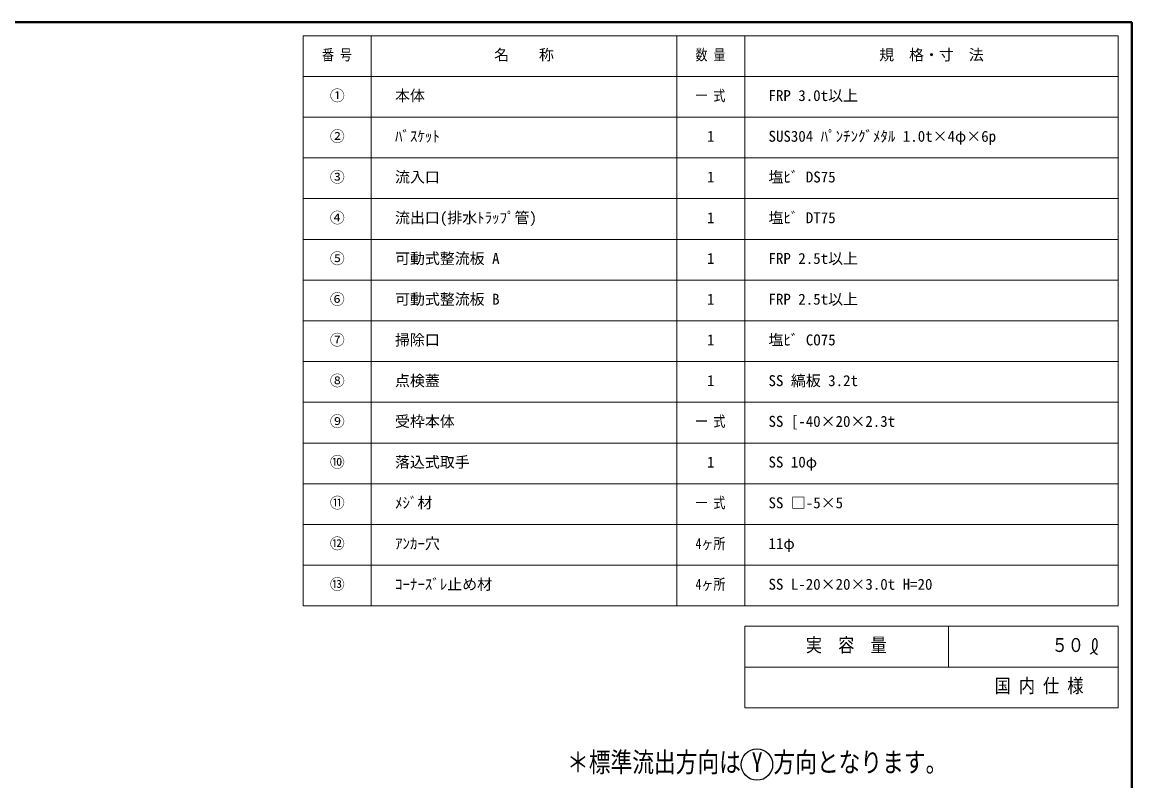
# Model space of a CAD drawing. Units: millimetres at full size, sheet at 1:8; details may follow other scales. Extents: x -1680 to 1560, y -1128 to 1120.
# Drawn here: x -74 to 1560, y 2 to 1120 of the extents above; entities that cross this region are included whole.
import ezdxf
from ezdxf.enums import TextEntityAlignment as Align

# ---------------------------------------------------------------- set-up
doc = ezdxf.new("R2010")
doc.units = ezdxf.units.MM
doc.header["$LTSCALE"] = 8
doc.layers.add('0-0_ﾚｲﾔ1', color=4, linetype='Continuous', lineweight=9)
doc.styles.add('ＭＳ ゴシック', font='')
doc.styles.get('ＭＳ ゴシック').set_extended_font_data('MS Gothic')

msp = doc.modelspace()

# ---------------------------------------------------------------- linework, layer by layer
at = {"layer": '0-0_ﾚｲﾔ1', "color": 1, "lineweight": 40}
for p, q in [((1559.723, 1119.721), (-1680.277, 1119.721)), ((1559.723, -1128.279), (1559.723, 1119.721))]:
    msp.add_line(p, q, dxfattribs=at)
at = {"layer": '0-0_ﾚｲﾔ1', "color": 3, "lineweight": 18}
for p, q in [((1539.723, 1099.721), (339.723, 1099.721)), ((339.723, 259.721), (339.723, 1099.721)), ((439.723, 259.721), (439.723, 1099.721)), ((889.723, 259.721), (889.723, 1099.721)), ((989.723, 259.721), (989.723, 1099.721)), ((1539.723, 259.721), (1539.723, 1099.721)), ((1539.723, 1039.721), (339.723, 1039.721)), ((1539.723, 979.721), (339.723, 979.721)), ((1539.723, 919.721), (339.723, 919.721)), ((1539.723, 859.721), (339.723, 859.721)), ((1539.723, 799.721), (339.723, 799.721)), ((1539.723, 739.721), (339.723, 739.721)), ((1539.723, 679.721), (339.723, 679.721)), ((1539.723, 619.721), (339.723, 619.721)), ((1539.723, 559.721), (339.723, 559.721)), ((1539.723, 499.721), (339.723, 499.721)), ((1539.723, 439.721), (339.723, 439.721)), ((1539.723, 379.721), (339.723, 379.721)), ((1539.723, 319.721), (339.723, 319.721)), ((1539.723, 259.721), (339.723, 259.721)), ((1539.723, 229.721), (989.723, 229.721)), ((989.723, 109.721), (989.723, 229.721)), ((1289.723, 169.721), (1289.723, 229.721)), ((1539.723, 109.721), (1539.723, 229.721)), ((1539.723, 169.721), (989.723, 169.721)), ((1539.723, 109.721), (989.723, 109.721))]:
    msp.add_line(p, q, dxfattribs=at)
at = {"layer": '0-0_ﾚｲﾔ1', "color": 5, "lineweight": 25}
for points in [[(1498.183, 188.882), (1498.763, 189.216), (1499.76, 189.797), (1500.748, 190.392), (1501.722, 191.011), (1502.676, 191.662), (1503.603, 192.355), (1504.127, 192.78), (1504.512, 193.11), (1505.156, 193.705), (1505.765, 194.333), (1506.333, 194.995), (1506.849, 195.693), (1507.305, 196.429), (1507.538, 196.872), (1507.706, 197.234), (1507.96, 197.874), (1508.17, 198.532), (1508.341, 199.203), (1508.473, 199.883), (1508.569, 200.568), (1508.61, 200.965), (1508.641, 201.376), (1508.671, 202.084), (1508.677, 202.792), (1508.667, 203.501), (1508.646, 204.213), (1508.623, 204.931), (1508.61, 205.35), (1508.598, 205.791), (1508.569, 206.553), (1508.509, 207.309), (1508.39, 208.05), (1508.187, 208.768), (1507.876, 209.453), (1507.635, 209.833), (1507.481, 210.036), (1507.183, 210.367), (1506.851, 210.661), (1506.492, 210.904)], [(1506.492, 210.904), (1506.113, 211.083), (1505.721, 211.182), (1505.492, 211.197), (1505.302, 211.185), (1504.977, 211.114), (1504.659, 210.989), (1504.351, 210.817), (1504.059, 210.608), (1503.787, 210.37), (1503.64, 210.223), (1503.436, 209.992), (1503.13, 209.571), (1502.874, 209.125), (1502.662, 208.658), (1502.488, 208.177), (1502.346, 207.685), (1502.276, 207.397), (1502.198, 207.034), (1502.086, 206.407), (1501.999, 205.776), (1501.929, 205.143), (1501.871, 204.507), (1501.819, 203.869), (1501.789, 203.499), (1501.751, 203.057), (1501.688, 202.295), (1501.636, 201.532), (1501.604, 200.771), (1501.603, 200.013), (1501.644, 199.257), (1501.691, 198.821), (1501.747, 198.443), (1501.876, 197.796), (1502.041, 197.154), (1502.238, 196.519), (1502.462, 195.893), (1502.709, 195.276), (1502.86, 194.923), (1502.974, 194.669)], [(1502.974, 194.669), (1503.177, 194.234), (1503.388, 193.804), (1503.609, 193.379), (1503.839, 192.956), (1504.08, 192.536), (1504.225, 192.292), (1504.398, 192.01), (1504.711, 191.528), (1505.045, 191.062), (1505.403, 190.621), (1505.789, 190.214), (1506.208, 189.849), (1506.466, 189.661), (1506.688, 189.521), (1507.088, 189.305), (1507.506, 189.118), (1507.94, 188.954), (1508.384, 188.806), (1508.834, 188.667), (1509.097, 188.589)]]:
    msp.add_lwpolyline(points, dxfattribs=at)
msp.add_circle((1007.656, 26.054), 23.2, dxfattribs=at)

# ---------------------------------------------------------------- texts
at = {"layer": '0-0_ﾚｲﾔ1', "color": 7, "style": 'ＭＳ ゴシック'}
for s, height, width, p in [('番 号', 16.13, 0.8, (367.223, 1058.721)), ('数 量', 16.13, 0.8, (917.223, 1058.721)), ('一 式', 16.13, 0.8, (917.223, 998.721)), ('一 式', 16.13, 0.8, (917.223, 518.721)), ('一 式', 16.13, 0.8, (917.223, 398.721)), ('4ヶ所', 16.13, 0.8, (917.223, 338.721)), ('4ヶ所', 16.13, 0.8, (917.223, 278.721)), ('実\u3000容\u3000量', 20.53, 0.85, (1079.723, 185.721)), ('５０', 20.53, 0.85, (1441.723, 185.721)), ('国 内 仕 様', 20.53, 0.85, (1357.723, 125.721)), ('＊標準流出方向は Y 方向となります。', 29.33, 0.8, (728.056, 6.054))]:
    msp.add_text(s, height=height, dxfattribs=dict(at, width=width)).set_placement(p, align=Align.BOTTOM_LEFT)
for s, p in [('名\u3000\u3000称', (620.723, 1058.721)), ('規\u3000格・寸\u3000法', (1187.723, 1058.721)), ('①', (378.723, 998.721)), ('本体', (474.723, 998.721)), ('FRP 3.0t以上', (1024.723, 998.721)), ('②', (378.723, 938.721)), ('ﾊﾞｽｹｯﾄ', (474.723, 938.721)), ('1', (934.223, 938.721)), ('SUS304 ﾊﾟﾝﾁﾝｸﾞﾒﾀﾙ 1.0t×4φ×6p', (1024.723, 938.721)), ('③', (378.723, 878.721)), ('流入口', (474.723, 878.721)), ('1', (934.223, 878.721)), ('塩ﾋﾞ DS75', (1024.723, 878.721)), ('④', (378.723, 818.721)), ('流出口(排水ﾄﾗｯﾌﾟ管)', (474.723, 818.721)), ('1', (934.223, 818.721)), ('塩ﾋﾞ DT75', (1024.723, 818.721)), ('⑤', (378.723, 758.721)), ('可動式整流板 A', (474.723, 758.721)), ('1', (934.223, 758.721)), ('FRP 2.5t以上', (1024.723, 758.721)), ('⑥', (378.723, 698.721)), ('可動式整流板 B', (474.723, 698.721)), ('1', (934.223, 698.721)), ('FRP 2.5t以上', (1024.723, 698.721)), ('⑦', (378.723, 638.721)), ('掃除口', (474.723, 638.721)), ('1', (934.223, 638.721)), ('塩ﾋﾞ CO75', (1024.723, 638.721)), ('⑧', (378.723, 578.721)), ('点検蓋', (474.723, 578.721)), ('1', (934.223, 578.721)), ('SS 縞板 3.2t', (1024.723, 578.721)), ('⑨', (378.723, 518.721)), ('受枠本体', (474.723, 518.721)), ('SS [-40×20×2.3t', (1024.723, 518.721)), ('⑩', (378.723, 458.721)), ('落込式取手', (474.723, 458.721)), ('1', (934.223, 458.721)), ('SS 10φ', (1024.723, 458.721)), ('⑪', (378.723, 398.721)), ('ﾒｼﾞ材', (474.723, 398.721)), ('SS □-5×5', (1024.723, 398.721)), ('⑫', (378.723, 338.721)), ('ｱﾝｶｰ穴', (474.723, 338.721)), ('11φ', (1024.723, 338.721)), ('⑬', (378.723, 278.721)), ('ｺｰﾅｰｽﾞﾚ止め材', (474.723, 278.721)), ('SS L-20×20×3.0t H=20', (1024.723, 278.721))]:
    msp.add_text(s, height=16.13, dxfattribs=at).set_placement(p, align=Align.BOTTOM_LEFT)

doc.saveas('drawing.dxf')
